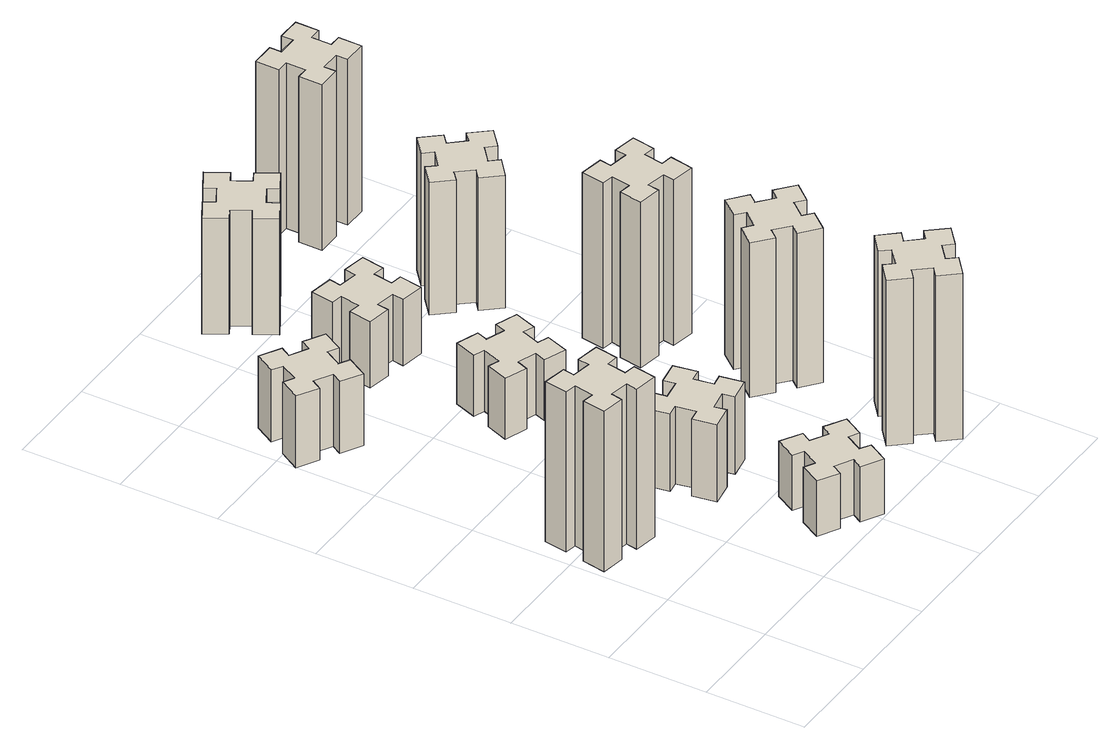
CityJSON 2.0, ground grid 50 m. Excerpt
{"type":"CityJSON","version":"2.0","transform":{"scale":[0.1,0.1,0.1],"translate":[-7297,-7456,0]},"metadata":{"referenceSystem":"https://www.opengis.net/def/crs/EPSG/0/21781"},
"CityObjects":{
"building1":{"type":"Building","attributes":{"class":"1000","function":"1000","usage":"1000","yearOfConstruction":2016,"roofType":"1000","measuredHeight":87,"storeysAboveGround":30,"storeysBelowGround":0},"geometry":[{"type":"Solid","lod":"1","boundaries":[[[[0,1,2,3,4,5,6,7,8,9,10,11,12,13,14,15,16,17,18,19]],[[17,16,20,21]],[[16,15,22,20]],[[15,14,23,22]],[[14,13,24,23]],[[13,12,25,24]],[[12,11,26,25]],[[11,10,27,26]],[[10,9,28,27]],[[9,8,29,28]],[[8,7,30,29]],[[7,6,31,30]],[[6,5,32,31]],[[5,4,33,32]],[[4,3,34,33]],[[3,2,35,34]],[[2,1,36,35]],[[1,0,37,36]],[[0,19,38,37]],[[19,18,39,38]],[[18,17,21,39]],[[24,25,26,27,28,29,30,31,32,33,34,35,36,37,38,39,21,20,22,23]]]]}]},
"building2":{"type":"Building","attributes":{"class":"1000","function":"1000","usage":"1000","yearOfConstruction":2016,"roofType":"1000","measuredHeight":39,"storeysAboveGround":30,"storeysBelowGround":0},"geometry":[{"type":"Solid","lod":"1","boundaries":[[[[40,41,42,43,44,45,46,47,48,49,50,51,52,53,54,55,56,57,58,59]],[[57,56,60,61]],[[56,55,62,60]],[[55,54,63,62]],[[54,53,64,63]],[[53,52,65,64]],[[52,51,66,65]],[[51,50,67,66]],[[50,49,68,67]],[[49,48,69,68]],[[48,47,70,69]],[[47,46,71,70]],[[46,45,72,71]],[[45,44,73,72]],[[44,43,74,73]],[[43,42,75,74]],[[42,41,76,75]],[[41,40,77,76]],[[40,59,78,77]],[[59,58,79,78]],[[58,57,61,79]],[[64,65,66,67,68,69,70,71,72,73,74,75,76,77,78,79,61,60,62,63]]]]}]},
"building3":{"type":"Building","attributes":{"class":"1000","function":"1000","usage":"1000","yearOfConstruction":2016,"roofType":"1000","measuredHeight":30,"storeysAboveGround":30,"storeysBelowGround":0},"geometry":[{"type":"Solid","lod":"1","boundaries":[[[[80,81,82,83,84,85,86,87,88,89,90,91,92,93,94,95,96,97,98,99]],[[97,96,100,101]],[[96,95,102,100]],[[95,94,103,102]],[[94,93,104,103]],[[93,92,105,104]],[[92,91,106,105]],[[91,90,107,106]],[[90,89,108,107]],[[89,88,109,108]],[[88,87,110,109]],[[87,86,111,110]],[[86,85,112,111]],[[85,84,113,112]],[[84,83,114,113]],[[83,82,115,114]],[[82,81,116,115]],[[81,80,117,116]],[[80,99,118,117]],[[99,98,119,118]],[[98,97,101,119]],[[104,105,106,107,108,109,110,111,112,113,114,115,116,117,118,119,101,100,102,103]]]]}]},
"building4":{"type":"Building","attributes":{"class":"1000","function":"1000","usage":"1000","yearOfConstruction":2016,"roofType":"1000","measuredHeight":42,"storeysAboveGround":30,"storeysBelowGround":0},"geometry":[{"type":"Solid","lod":"1","boundaries":[[[[120,121,122,123,124,125,126,127,128,129,130,131,132,133,134,135,136,137,138,139]],[[137,136,140,141]],[[136,135,142,140]],[[135,134,143,142]],[[134,133,144,143]],[[133,132,145,144]],[[132,131,146,145]],[[131,130,147,146]],[[130,129,148,147]],[[129,128,149,148]],[[128,127,150,149]],[[127,126,151,150]],[[126,125,152,151]],[[125,124,153,152]],[[124,123,154,153]],[[123,122,155,154]],[[122,121,156,155]],[[121,120,157,156]],[[120,139,158,157]],[[139,138,159,158]],[[138,137,141,159]],[[144,145,146,147,148,149,150,151,152,153,154,155,156,157,158,159,141,140,142,143]]]]}]},
"building5":{"type":"Building","attributes":{"class":"1000","function":"1000","usage":"1000","yearOfConstruction":2016,"roofType":"1000","measuredHeight":33,"storeysAboveGround":30,"storeysBelowGround":0},"geometry":[{"type":"Solid","lod":"1","boundaries":[[[[160,161,162,163,164,165,166,167,168,169,170,171,172,173,174,175,176,177,178,179]],[[177,176,180,181]],[[176,175,182,180]],[[175,174,183,182]],[[174,173,184,183]],[[173,172,185,184]],[[172,171,186,185]],[[171,170,187,186]],[[170,169,188,187]],[[169,168,189,188]],[[168,167,190,189]],[[167,166,191,190]],[[166,165,192,191]],[[165,164,193,192]],[[164,163,194,193]],[[163,162,195,194]],[[162,161,196,195]],[[161,160,197,196]],[[160,179,198,197]],[[179,178,199,198]],[[178,177,181,199]],[[184,185,186,187,188,189,190,191,192,193,194,195,196,197,198,199,181,180,182,183]]]]}]},
"building6":{"type":"Building","attributes":{"class":"1000","function":"1000","usage":"1000","yearOfConstruction":2016,"roofType":"1000","measuredHeight":36,"storeysAboveGround":30,"storeysBelowGround":0},"geometry":[{"type":"Solid","lod":"1","boundaries":[[[[200,201,202,203,204,205,206,207,208,209,210,211,212,213,214,215,216,217,218,219]],[[217,216,220,221]],[[216,215,222,220]],[[215,214,223,222]],[[214,213,224,223]],[[213,212,225,224]],[[212,211,226,225]],[[211,210,227,226]],[[210,209,228,227]],[[209,208,229,228]],[[208,207,230,229]],[[207,206,231,230]],[[206,205,232,231]],[[205,204,233,232]],[[204,203,234,233]],[[203,202,235,234]],[[202,201,236,235]],[[201,200,237,236]],[[200,219,238,237]],[[219,218,239,238]],[[218,217,221,239]],[[224,225,226,227,228,229,230,231,232,233,234,235,236,237,238,239,221,220,222,223]]]]}]},
"building7":{"type":"Building","attributes":{"class":"1000","function":"1000","usage":"1000","yearOfConstruction":2016,"roofType":"1000","measuredHeight":90,"storeysAboveGround":30,"storeysBelowGround":0},"geometry":[{"type":"Solid","lod":"1","boundaries":[[[[240,241,242,243,244,245,246,247,248,249,250,251,252,253,254,255,256,257,258,259]],[[257,256,260,261]],[[256,255,262,260]],[[255,254,263,262]],[[254,253,264,263]],[[253,252,265,264]],[[252,251,266,265]],[[251,250,267,266]],[[250,249,268,267]],[[249,248,269,268]],[[248,247,270,269]],[[247,246,271,270]],[[246,245,272,271]],[[245,244,273,272]],[[244,243,274,273]],[[243,242,275,274]],[[242,241,276,275]],[[241,240,277,276]],[[240,259,278,277]],[[259,258,279,278]],[[258,257,261,279]],[[264,265,266,267,268,269,270,271,272,273,274,275,276,277,278,279,261,260,262,263]]]]}]},
"building8":{"type":"Building","attributes":{"class":"1000","function":"1000","usage":"1000","yearOfConstruction":2016,"roofType":"1000","measuredHeight":63,"storeysAboveGround":30,"storeysBelowGround":0},"geometry":[{"type":"Solid","lod":"1","boundaries":[[[[280,281,282,283,284,285,286,287,288,289,290,291,292,293,294,295,296,297,298,299]],[[297,296,300,301]],[[296,295,302,300]],[[295,294,303,302]],[[294,293,304,303]],[[293,292,305,304]],[[292,291,306,305]],[[291,290,307,306]],[[290,289,308,307]],[[289,288,309,308]],[[288,287,310,309]],[[287,286,311,310]],[[286,285,312,311]],[[285,284,313,312]],[[284,283,314,313]],[[283,282,315,314]],[[282,281,316,315]],[[281,280,317,316]],[[280,299,318,317]],[[299,298,319,318]],[[298,297,301,319]],[[304,305,306,307,308,309,310,311,312,313,314,315,316,317,318,319,301,300,302,303]]]]}]},
"building9":{"type":"Building","attributes":{"class":"1000","function":"1000","usage":"1000","yearOfConstruction":2016,"roofType":"1000","measuredHeight":84,"storeysAboveGround":30,"storeysBelowGround":0},"geometry":[{"type":"Solid","lod":"1","boundaries":[[[[320,321,322,323,324,325,326,327,328,329,330,331,332,333,334,335,336,337,338,339]],[[337,336,340,341]],[[336,335,342,340]],[[335,334,343,342]],[[334,333,344,343]],[[333,332,345,344]],[[332,331,346,345]],[[331,330,347,346]],[[330,329,348,347]],[[329,328,349,348]],[[328,327,350,349]],[[327,326,351,350]],[[326,325,352,351]],[[325,324,353,352]],[[324,323,354,353]],[[323,322,355,354]],[[322,321,356,355]],[[321,320,357,356]],[[320,339,358,357]],[[339,338,359,358]],[[338,337,341,359]],[[344,345,346,347,348,349,350,351,352,353,354,355,356,357,358,359,341,340,342,343]]]]}]},
"building10":{"type":"Building","attributes":{"class":"1000","function":"1000","usage":"1000","yearOfConstruction":2016,"roofType":"1000","measuredHeight":90,"storeysAboveGround":30,"storeysBelowGround":0},"geometry":[{"type":"Solid","lod":"1","boundaries":[[[[360,361,362,363,364,365,366,367,368,369,370,371,372,373,374,375,376,377,378,379]],[[377,376,380,381]],[[376,375,382,380]],[[375,374,383,382]],[[374,373,384,383]],[[373,372,385,384]],[[372,371,386,385]],[[371,370,387,386]],[[370,369,388,387]],[[369,368,389,388]],[[368,367,390,389]],[[367,366,391,390]],[[366,365,392,391]],[[365,364,393,392]],[[364,363,394,393]],[[363,362,395,394]],[[362,361,396,395]],[[361,360,397,396]],[[360,379,398,397]],[[379,378,399,398]],[[378,377,381,399]],[[384,385,386,387,388,389,390,391,392,393,394,395,396,397,398,399,381,380,382,383]]]]}]},
"building11":{"type":"Building","attributes":{"class":"1000","function":"1000","usage":"1000","yearOfConstruction":2016,"roofType":"1000","measuredHeight":72,"storeysAboveGround":30,"storeysBelowGround":0},"geometry":[{"type":"Solid","lod":"1","boundaries":[[[[400,401,402,403,404,405,406,407,408,409,410,411,412,413,414,415,416,417,418,419]],[[417,416,420,421]],[[416,415,422,420]],[[415,414,423,422]],[[414,413,424,423]],[[413,412,425,424]],[[412,411,426,425]],[[411,410,427,426]],[[410,409,428,427]],[[409,408,429,428]],[[408,407,430,429]],[[407,406,431,430]],[[406,405,432,431]],[[405,404,433,432]],[[404,403,434,433]],[[403,402,435,434]],[[402,401,436,435]],[[401,400,437,436]],[[400,419,438,437]],[[419,418,439,438]],[[418,417,421,439]],[[424,425,426,427,428,429,430,431,432,433,434,435,436,437,438,439,421,420,422,423]]]]}]},
"building12":{"type":"Building","attributes":{"class":"1000","function":"1000","usage":"1000","yearOfConstruction":2016,"roofType":"1000","measuredHeight":90,"storeysAboveGround":30,"storeysBelowGround":0},"geometry":[{"type":"Solid","lod":"1","boundaries":[[[[440,441,442,443,444,445,446,447,448,449,450,451,452,453,454,455,456,457,458,459]],[[457,456,460,461]],[[456,455,462,460]],[[455,454,463,462]],[[454,453,464,463]],[[453,452,465,464]],[[452,451,466,465]],[[451,450,467,466]],[[450,449,468,467]],[[449,448,469,468]],[[448,447,470,469]],[[447,446,471,470]],[[446,445,472,471]],[[445,444,473,472]],[[444,443,474,473]],[[443,442,475,474]],[[442,441,476,475]],[[441,440,477,476]],[[440,459,478,477]],[[459,458,479,478]],[[458,457,461,479]],[[464,465,466,467,468,469,470,471,472,473,474,475,476,477,478,479,461,460,462,463]]]]}]}
},
"vertices":[
[335,917,0],[352,1015,0],[411,1005,0],[432,1123,0],[314,1144,0],[304,1085,0],[205,1102,0],[216,1161,0],[97,1182,0],[77,1064,0],[136,1054,0],[118,955,0],[59,966,0],[38,847,0],[157,827,0],[167,886,0],[265,868,0],[255,809,0],[373,788,0],[394,907,0],[265,868,870],[255,809,870],[167,886,870],[157,827,870],[38,847,870],[59,966,870],[118,955,870],[136,1054,870],[77,1064,870],[97,1182,870],[216,1161,870],[205,1102,870],[304,1085,870],[314,1144,870],[432,1123,870],[411,1005,870],[352,1015,870],[335,917,870],[394,907,870],[373,788,870],
[306,2367,0],[356,2454,0],[408,2424,0],[468,2528,0],[364,2588,0],[334,2536,0],[247,2586,0],[277,2638,0],[173,2698,0],[113,2594,0],[165,2564,0],[115,2477,0],[63,2507,0],[3,2403,0],[107,2343,0],[137,2395,0],[224,2345,0],[194,2293,0],[298,2233,0],[358,2337,0],[224,2345,390],[194,2293,390],[137,2395,390],[107,2343,390],[3,2403,390],[63,2507,390],[115,2477,390],[165,2564,390],[113,2594,390],[173,2698,390],[277,2638,390],[247,2586,390],[334,2536,390],[364,2588,390],[468,2528,390],[408,2424,390],[356,2454,390],[306,2367,390],[358,2337,390],[298,2233,390],
[1074,316,0],[987,366,0],[1017,418,0],[913,478,0],[853,374,0],[905,344,0],[855,257,0],[803,287,0],[743,183,0],[847,123,0],[877,175,0],[964,125,0],[934,73,0],[1038,13,0],[1098,117,0],[1046,147,0],[1096,234,0],[1148,204,0],[1208,308,0],[1104,368,0],[1096,234,300],[1148,204,300],[1046,147,300],[1098,117,300],[1038,13,300],[934,73,300],[964,125,300],[877,175,300],[847,123,300],[743,183,300],[803,287,300],[855,257,300],[905,344,300],[853,374,300],[913,478,300],[1017,418,300],[987,366,300],[1074,316,300],[1104,368,300],[1208,308,300],
[905,1002,0],[807,985,0],[797,1044,0],[678,1023,0],[699,905,0],[758,915,0],[776,817,0],[717,807,0],[737,688,0],[856,709,0],[845,768,0],[944,786,0],[954,727,0],[1072,747,0],[1051,866,0],[992,855,0],[975,954,0],[1034,964,0],[1013,1082,0],[895,1061,0],[975,954,420],[1034,964,420],[992,855,420],[1051,866,420],[1072,747,420],[954,727,420],[944,786,420],[845,768,420],[856,709,420],[737,688,420],[717,807,420],[776,817,420],[758,915,420],[699,905,420],[678,1023,420],[797,1044,420],[807,985,420],[905,1002,420],[895,1061,420],[1013,1082,420],
[962,1741,0],[996,1835,0],[1052,1814,0],[1093,1927,0],[980,1968,0],[960,1912,0],[866,1946,0],[887,2002,0],[774,2043,0],[733,1930,0],[789,1910,0],[755,1816,0],[699,1837,0],[657,1724,0],[770,1683,0],[791,1739,0],[885,1705,0],[864,1649,0],[977,1607,0],[1018,1720,0],[885,1705,330],[864,1649,330],[791,1739,330],[770,1683,330],[657,1724,330],[699,1837,330],[755,1816,330],[789,1910,330],[733,1930,330],[774,2043,330],[887,2002,330],[866,1946,330],[960,1912,330],[980,1968,330],[1093,1927,330],[1052,1814,330],[996,1835,330],[962,1741,330],[1018,1720,330],[977,1607,330],
[944,2665,0],[845,2682,0],[856,2741,0],[737,2762,0],[717,2644,0],[776,2634,0],[758,2535,0],[699,2546,0],[678,2427,0],[797,2407,0],[807,2466,0],[905,2448,0],[895,2389,0],[1013,2368,0],[1034,2487,0],[975,2497,0],[992,2595,0],[1051,2585,0],[1072,2703,0],[954,2724,0],[992,2595,360],[1051,2585,360],[975,2497,360],[1034,2487,360],[1013,2368,360],[895,2389,360],[905,2448,360],[807,2466,360],[797,2407,360],[678,2427,360],[699,2546,360],[758,2535,360],[776,2634,360],[717,2644,360],[737,2762,360],[856,2741,360],[845,2682,360],[944,2665,360],[954,2724,360],[1072,2703,360],
[1748,129,0],[1824,193,0],[1863,147,0],[1955,224,0],[1878,316,0],[1832,278,0],[1767,354,0],[1813,393,0],[1736,485,0],[1644,408,0],[1683,362,0],[1606,297,0],[1568,343,0],[1476,266,0],[1553,174,0],[1599,213,0],[1663,136,0],[1617,98,0],[1694,6,0],[1786,83,0],[1663,136,900],[1617,98,900],[1599,213,900],[1553,174,900],[1476,266,900],[1568,343,900],[1606,297,900],[1683,362,900],[1644,408,900],[1736,485,900],[1813,393,900],[1767,354,900],[1832,278,900],[1878,316,900],[1955,224,900],[1863,147,900],[1824,193,900],[1748,129,900],[1786,83,900],[1694,6,900],
[996,3217,0],[946,3304,0],[998,3334,0],[938,3438,0],[834,3378,0],[864,3326,0],[777,3276,0],[747,3328,0],[643,3268,0],[703,3164,0],[755,3194,0],[805,3107,0],[753,3077,0],[813,2973,0],[917,3033,0],[887,3085,0],[974,3135,0],[1004,3083,0],[1108,3143,0],[1048,3247,0],[974,3135,630],[1004,3083,630],[887,3085,630],[917,3033,630],[813,2973,630],[753,3077,630],[805,3107,630],[755,3194,630],[703,3164,630],[643,3268,630],[747,3328,630],[777,3276,630],[864,3326,630],[834,3378,630],[938,3438,630],[998,3334,630],[946,3304,630],[996,3217,630],[1048,3247,630],[1108,3143,630],
[1767,876,0],[1832,953,0],[1878,914,0],[1955,1006,0],[1863,1083,0],[1824,1037,0],[1748,1102,0],[1786,1148,0],[1694,1225,0],[1617,1133,0],[1663,1094,0],[1599,1018,0],[1553,1056,0],[1476,964,0],[1568,887,0],[1606,933,0],[1683,869,0],[1644,823,0],[1736,746,0],[1813,838,0],[1683,869,840],[1644,823,840],[1606,933,840],[1568,887,840],[1476,964,840],[1553,1056,840],[1599,1018,840],[1663,1094,840],[1617,1133,840],[1694,1225,840],[1786,1148,840],[1748,1102,840],[1824,1037,840],[1863,1083,840],[1955,1006,840],[1878,914,840],[1832,953,840],[1767,876,840],[1813,838,840],[1736,746,840],
[1547,1526,0],[1645,1508,0],[1635,1449,0],[1753,1428,0],[1774,1547,0],[1715,1557,0],[1732,1655,0],[1791,1645,0],[1812,1763,0],[1694,1784,0],[1684,1725,0],[1585,1742,0],[1596,1801,0],[1477,1822,0],[1457,1704,0],[1516,1694,0],[1498,1595,0],[1439,1606,0],[1418,1487,0],[1537,1467,0],[1498,1595,900],[1439,1606,900],[1516,1694,900],[1457,1704,900],[1477,1822,900],[1596,1801,900],[1585,1742,900],[1684,1725,900],[1694,1784,900],[1812,1763,900],[1791,1645,900],[1732,1655,900],[1715,1557,900],[1774,1547,900],[1753,1428,900],[1635,1449,900],[1645,1508,900],[1547,1526,900],[1537,1467,900],[1418,1487,900],
[1399,2433,0],[1463,2356,0],[1417,2318,0],[1494,2226,0],[1586,2303,0],[1548,2349,0],[1624,2413,0],[1663,2367,0],[1755,2444,0],[1678,2536,0],[1632,2498,0],[1567,2574,0],[1613,2613,0],[1536,2705,0],[1444,2628,0],[1483,2582,0],[1406,2517,0],[1368,2563,0],[1276,2486,0],[1353,2394,0],[1406,2517,720],[1368,2563,720],[1483,2582,720],[1444,2628,720],[1536,2705,720],[1613,2613,720],[1567,2574,720],[1632,2498,720],[1678,2536,720],[1755,2444,720],[1663,2367,720],[1624,2413,720],[1548,2349,720],[1586,2303,720],[1494,2226,720],[1417,2318,720],[1463,2356,720],[1399,2433,720],[1353,2394,720],[1276,2486,720],
[1565,3195,0],[1665,3195,0],[1665,3135,0],[1785,3135,0],[1785,3255,0],[1725,3255,0],[1725,3355,0],[1785,3355,0],[1785,3475,0],[1665,3475,0],[1665,3415,0],[1565,3415,0],[1565,3475,0],[1445,3475,0],[1445,3355,0],[1505,3355,0],[1505,3255,0],[1445,3255,0],[1445,3135,0],[1565,3135,0],[1505,3255,900],[1445,3255,900],[1505,3355,900],[1445,3355,900],[1445,3475,900],[1565,3475,900],[1565,3415,900],[1665,3415,900],[1665,3475,900],[1785,3475,900],[1785,3355,900],[1725,3355,900],[1725,3255,900],[1785,3255,900],[1785,3135,900],[1665,3135,900],[1665,3195,900],[1565,3195,900],[1565,3135,900],[1445,3135,900]
]}
